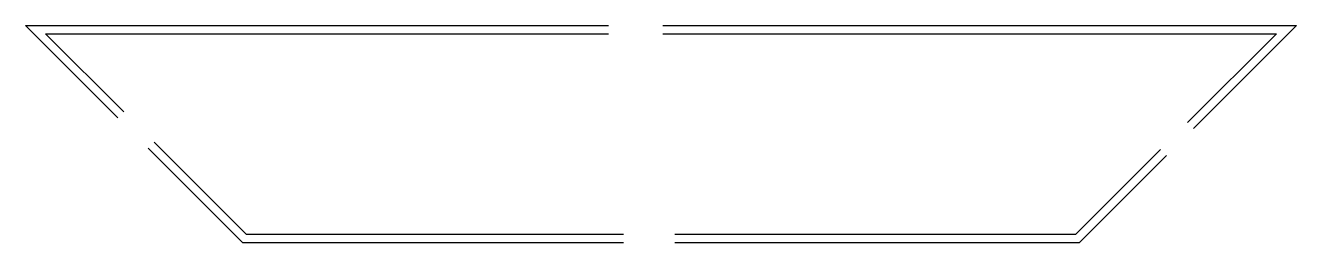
# Model space of a CAD drawing. Header units: millimetres. Extents: x 53 to 972, y 38 to 195.
import ezdxf

# ---------------------------------------------------------------- set-up
doc = ezdxf.new("R2010")
doc.units = ezdxf.units.MM

msp = doc.modelspace()

# ---------------------------------------------------------------- linework, layer by layer
at = {"color": 1}
for points in [[(120.02, 128.03), (53.24, 194.81), (474.7, 194.81)], [(514.12, 194.81), (972.22, 194.81), (897.69, 120.28)], [(141.96, 106.09), (210.24, 37.81), (485.67, 37.81)], [(522.65, 37.81), (815.22, 37.81), (878.18, 100.77)]]:
    msp.add_lwpolyline(points, dxfattribs=at)
for points in [[(124.27, 132.27), (67.73, 188.81), (474.7, 188.81)], [(514.12, 188.81), (957.73, 188.81), (893.44, 124.52)], [(146.21, 110.33), (212.73, 43.81), (485.67, 43.81)], [(522.65, 43.81), (812.73, 43.81), (873.93, 105.01)]]:
    msp.add_lwpolyline(points)

doc.saveas('drawing.dxf')
